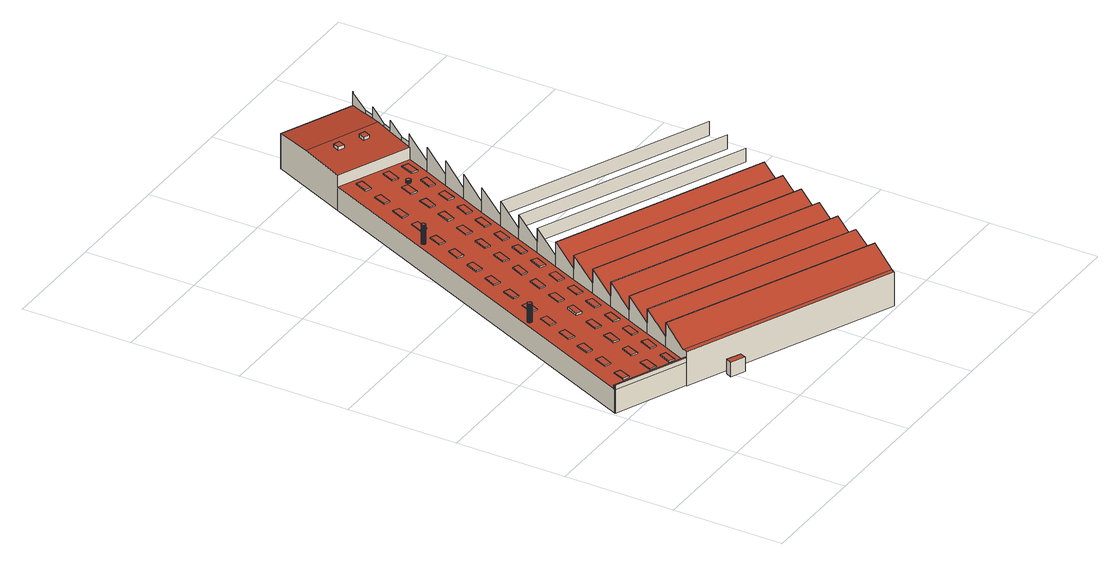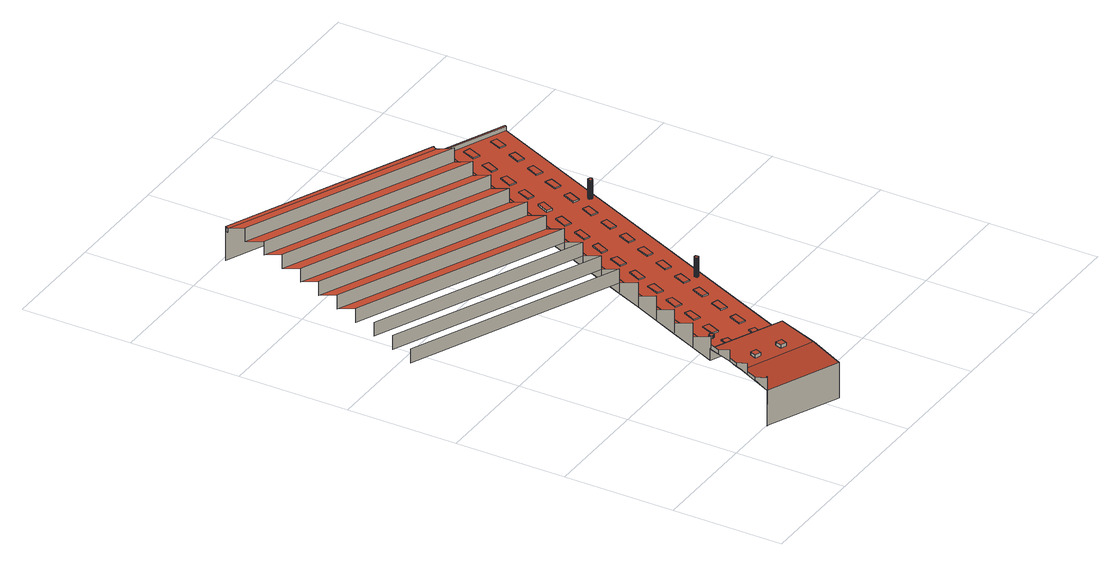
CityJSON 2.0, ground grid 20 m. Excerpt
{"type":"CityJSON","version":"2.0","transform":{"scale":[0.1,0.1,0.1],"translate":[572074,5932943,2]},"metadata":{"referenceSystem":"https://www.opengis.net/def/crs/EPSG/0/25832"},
"CityObjects":{
"building1":{"type":"Building","attributes":{"Grundfläche 2D":"8219.902832","Grundhöhe NN":"2.194"},"children":["building1-1","building1-2","building1-3","building1-4","building1-5","building1-6","building1-7","building1-8","building1-9","building1-10","building1-11","building1-12","building1-13","building1-14","building1-15","building1-16","building1-17","building1-18","building1-19","building1-20","building1-21","building1-22","building1-23","building1-24","building1-25","building1-26","building1-27","building1-28","building1-29","building1-30","building1-31","building1-32","building1-33","building1-34","building1-35","building1-36","building1-37","building1-38","building1-39","building1-40","building1-41","building1-42","building1-43","building1-44","building1-45","building1-46","building1-47","building1-48","building1-49","building1-50","building1-51"],"geometry":[{"type":"MultiSurface","lod":"3","boundaries":[[[0,1,2,3]],[[4,0,3,5]],[[6,2,1,7,8,9,10,11]],[[4,5,12,13,14,15,16,17,18,19,20,21]],[[22,23,24,19,18]],[[25,26,27,24,23]],[[28,29,30,27,26]],[[31,32,33,30,29]],[[34,35,18,17]],[[36,37,16,15,14,13,38,39]],[[8,7,1,0,4,21,20,19,24,27,30,33,40,41,42,43,44,45,46,47,48,49,9]],[[50,51,40,33,32]],[[52,53,23,22]],[[13,12,54,55,38]],[[17,16,37,34]],[[56,57,41,40,51]],[[58,59,26,25]],[[52,22,18,35]],[[60,61,42,41,57]],[[62,63,29,28]],[[58,25,23,53]],[[64,65,43,42,61]],[[66,67,32,31]],[[62,28,26,59]],[[39,38,55,68]],[[69,70,44,43,65]],[[71,72,51,50]],[[66,31,29,63]],[[73,74,45,44,70]],[[75,76,57,56]],[[71,50,32,67]],[[77,78,46,45,74]],[[79,80,61,60]],[[75,56,51,72]],[[81,82,47,46,78]],[[83,84,85,10,9,86]],[[87,88,65,64]],[[89,90,48,47,82]],[[86,9,49,91]],[[92,93,70,69]],[[48,90,94,95,96,97,91,49]],[[98,99,100,83,86,91,97,101]],[[102,101,97,96]],[[103,104,98,101,102]],[[84,105,106,85]],[[107,99,98,104]],[[105,84,83,100,108,109]],[[107,110,111,112,108,100,99]],[[113,109,108,112]],[[113,114,115,116,117,106,105,109]],[[114,118,119,120,116,115]]],"semantics":{"surfaces":[{"type":"WallSurface"},{"type":"RoofSurface"}],"values":[0,0,0,0,0,0,0,0,0,1,1,0,0,0,1,0,0,1,0,0,1,0,0,1,0,0,0,1,0,0,1,0,0,1,0,0,0,0,0,0,0,1,0,0,0,0,1,0,0,0,0]}}]},
"building1-1":{"type":"BuildingInstallation","parents":["building1"],"geometry":[{"type":"MultiSurface","lod":"3","boundaries":[[[121,122,123,124]],[[125,126,124,123]],[[121,124,126,127]],[[122,121,127,128]],[[123,122,128,125]]],"semantics":{"surfaces":[{"type":"RoofSurface"},{"type":"WallSurface"}],"values":[0,1,1,1,1]}}]},
"building1-2":{"type":"BuildingInstallation","parents":["building1"],"geometry":[{"type":"MultiSurface","lod":"3","boundaries":[[[129,130,131,132,133]],[[132,131,21,7]],[[7,1,133,132]],[[1,0,129,133]],[[0,4,130,129]],[[21,131,130,4]]],"semantics":{"surfaces":[{"type":"RoofSurface"},{"type":"WallSurface"}],"values":[0,1,1,1,1,1]}}]},
"building1-3":{"type":"BuildingInstallation","parents":["building1"],"geometry":[{"type":"MultiSurface","lod":"3","boundaries":[[[134,135,136,137]],[[137,136,138,139]],[[134,137,139,140]],[[135,134,140,141]],[[136,135,141,138]]],"semantics":{"surfaces":[{"type":"RoofSurface"},{"type":"WallSurface"}],"values":[0,1,1,1,1]}}]},
"building1-4":{"type":"BuildingInstallation","parents":["building1"],"geometry":[{"type":"MultiSurface","lod":"3","boundaries":[[[142,143,144,145]],[[145,144,146,147]],[[147,148,142,145]],[[143,142,148,149]],[[149,146,144,143]]],"semantics":{"surfaces":[{"type":"RoofSurface"},{"type":"WallSurface"}],"values":[0,1,1,1,1]}}]},
"building1-5":{"type":"BuildingInstallation","parents":["building1"],"geometry":[{"type":"MultiSurface","lod":"3","boundaries":[[[150,151,152,153]],[[150,153,154,155]],[[153,152,156,154]],[[151,150,155,157]],[[152,151,157,156]]],"semantics":{"surfaces":[{"type":"RoofSurface"},{"type":"WallSurface"}],"values":[0,1,1,1,1]}}]},
"building1-6":{"type":"BuildingInstallation","parents":["building1"],"geometry":[{"type":"MultiSurface","lod":"3","boundaries":[[[158,159,160,161]],[[159,158,162,163]],[[161,160,164,165]],[[158,161,165,162]],[[160,159,163,164]]],"semantics":{"surfaces":[{"type":"RoofSurface"},{"type":"WallSurface"}],"values":[0,1,1,1,1]}}]},
"building1-7":{"type":"BuildingInstallation","parents":["building1"],"geometry":[{"type":"MultiSurface","lod":"3","boundaries":[[[166,167,168,169]],[[169,168,170,171]],[[166,169,171,172]],[[172,173,167,166]],[[173,170,168,167]]],"semantics":{"surfaces":[{"type":"RoofSurface"},{"type":"WallSurface"}],"values":[0,1,1,1,1]}}]},
"building1-8":{"type":"BuildingInstallation","parents":["building1"],"geometry":[{"type":"MultiSurface","lod":"3","boundaries":[[[174,175,176,177]],[[177,176,178,179]],[[174,177,179,180]],[[175,174,180,181]],[[176,175,181,178]]],"semantics":{"surfaces":[{"type":"RoofSurface"},{"type":"WallSurface"}],"values":[0,1,1,1,1]}}]},
"building1-9":{"type":"BuildingInstallation","parents":["building1"],"geometry":[{"type":"MultiSurface","lod":"3","boundaries":[[[182,183,184,185]],[[185,184,186,187]],[[182,185,187,188]],[[188,189,183,182]],[[189,186,184,183]]],"semantics":{"surfaces":[{"type":"RoofSurface"},{"type":"WallSurface"}],"values":[0,1,1,1,1]}}]},
"building1-10":{"type":"BuildingInstallation","parents":["building1"],"geometry":[{"type":"MultiSurface","lod":"3","boundaries":[[[190,191,192,193]],[[193,192,194,195]],[[190,193,195,196]],[[191,190,196,197]],[[192,191,197,194]]],"semantics":{"surfaces":[{"type":"RoofSurface"},{"type":"WallSurface"}],"values":[0,1,1,1,1]}}]},
"building1-11":{"type":"BuildingInstallation","parents":["building1"],"geometry":[{"type":"MultiSurface","lod":"3","boundaries":[[[198,199,200,201,202,203,204,205,206,207,208,209,210,211,212,213,214,215,216,217,218,219,220,221,222,223]],[[202,201,224,225]],[[226,227,200,199]],[[227,224,201,200]],[[225,228,203,202]],[[228,229,204,203]],[[229,230,205,204]],[[230,231,206,205]],[[231,232,207,206]],[[232,233,208,207]],[[233,234,209,208]],[[234,235,210,209]],[[235,236,211,210]],[[236,237,212,211]],[[237,238,213,212]],[[238,239,214,213]],[[239,240,215,214]],[[240,241,216,215]],[[241,242,217,216]],[[242,243,218,217]],[[243,244,219,218]],[[244,245,220,219]],[[245,246,221,220]],[[246,247,222,221]],[[247,248,223,222]],[[248,249,198,223]],[[249,226,199,198]]],"semantics":{"surfaces":[{"type":"RoofSurface"},{"type":"WallSurface"}],"values":[0,1,1,1,1,1,1,1,1,1,1,1,1,1,1,1,1,1,1,1,1,1,1,1,1,1,1]}}]},
"building1-12":{"type":"BuildingInstallation","parents":["building1"],"geometry":[{"type":"MultiSurface","lod":"3","boundaries":[[[250,251,252,253]],[[253,252,254,255]],[[255,256,250,253]],[[251,250,256,257]],[[257,254,252,251]]],"semantics":{"surfaces":[{"type":"RoofSurface"},{"type":"WallSurface"}],"values":[0,1,1,1,1]}}]},
"building1-13":{"type":"BuildingInstallation","parents":["building1"],"geometry":[{"type":"MultiSurface","lod":"3","boundaries":[[[258,259,260,261]],[[261,260,262,263]],[[263,264,258,261]],[[259,258,264,265]],[[265,262,260,259]]],"semantics":{"surfaces":[{"type":"RoofSurface"},{"type":"WallSurface"}],"values":[0,1,1,1,1]}}]},
"building1-14":{"type":"BuildingInstallation","parents":["building1"],"geometry":[{"type":"MultiSurface","lod":"3","boundaries":[[[266,267,268,269]],[[269,268,270,271]],[[271,272,266,269]],[[272,273,267,266]],[[268,267,273,270]]],"semantics":{"surfaces":[{"type":"RoofSurface"},{"type":"WallSurface"}],"values":[0,1,1,1,1]}}]},
"building1-15":{"type":"BuildingInstallation","parents":["building1"],"geometry":[{"type":"MultiSurface","lod":"3","boundaries":[[[274,275,276,277]],[[277,276,278,279]],[[279,280,274,277]],[[275,274,280,281]],[[276,275,281,278]]],"semantics":{"surfaces":[{"type":"RoofSurface"},{"type":"WallSurface"}],"values":[0,1,1,1,1]}}]},
"building1-16":{"type":"BuildingInstallation","parents":["building1"],"geometry":[{"type":"MultiSurface","lod":"3","boundaries":[[[282,283,284,285]],[[286,287,285,284]],[[287,288,282,285]],[[283,282,288,289]],[[284,283,289,286]]],"semantics":{"surfaces":[{"type":"RoofSurface"},{"type":"WallSurface"}],"values":[0,1,1,1,1]}}]},
"building1-17":{"type":"BuildingInstallation","parents":["building1"],"geometry":[{"type":"MultiSurface","lod":"3","boundaries":[[[290,291,292,293]],[[293,292,294,295]],[[295,296,290,293]],[[291,290,296,297]],[[297,294,292,291]]],"semantics":{"surfaces":[{"type":"RoofSurface"},{"type":"WallSurface"}],"values":[0,1,1,1,1]}}]},
"building1-18":{"type":"BuildingInstallation","parents":["building1"],"geometry":[{"type":"MultiSurface","lod":"3","boundaries":[[[298,299,300,301]],[[302,303,301,300]],[[298,301,303,304]],[[299,298,304,305]],[[305,302,300,299]]],"semantics":{"surfaces":[{"type":"RoofSurface"},{"type":"WallSurface"}],"values":[0,1,1,1,1]}}]},
"building1-19":{"type":"BuildingInstallation","parents":["building1"],"geometry":[{"type":"MultiSurface","lod":"3","boundaries":[[[306,307,308,309]],[[309,308,310,311]],[[306,309,311,312]],[[307,306,312,313]],[[308,307,313,310]]],"semantics":{"surfaces":[{"type":"RoofSurface"},{"type":"WallSurface"}],"values":[0,1,1,1,1]}}]},
"building1-20":{"type":"BuildingInstallation","parents":["building1"],"geometry":[{"type":"MultiSurface","lod":"3","boundaries":[[[314,315,316,317]],[[318,319,317,316]],[[314,317,319,320]],[[320,321,315,314]],[[316,315,321,318]]],"semantics":{"surfaces":[{"type":"RoofSurface"},{"type":"WallSurface"}],"values":[0,1,1,1,1]}}]},
"building1-21":{"type":"BuildingInstallation","parents":["building1"],"geometry":[{"type":"MultiSurface","lod":"3","boundaries":[[[322,323,324,325]],[[325,324,326,327]],[[322,325,327,328]],[[323,322,328,329]],[[324,323,329,326]]],"semantics":{"surfaces":[{"type":"RoofSurface"},{"type":"WallSurface"}],"values":[0,1,1,1,1]}}]},
"building1-22":{"type":"BuildingInstallation","parents":["building1"],"geometry":[{"type":"MultiSurface","lod":"3","boundaries":[[[330,331,332,333]],[[333,332,334,335]],[[330,333,335,336]],[[331,330,336,337]],[[332,331,337,334]]],"semantics":{"surfaces":[{"type":"RoofSurface"},{"type":"WallSurface"}],"values":[0,1,1,1,1]}}]},
"building1-23":{"type":"BuildingInstallation","parents":["building1"],"geometry":[{"type":"MultiSurface","lod":"3","boundaries":[[[338,339,340,341]],[[341,340,342,343]],[[338,341,343,344]],[[339,338,344,345]],[[340,339,345,342]]],"semantics":{"surfaces":[{"type":"RoofSurface"},{"type":"WallSurface"}],"values":[0,1,1,1,1]}}]},
"building1-24":{"type":"BuildingInstallation","parents":["building1"],"geometry":[{"type":"MultiSurface","lod":"3","boundaries":[[[346,347,348,349]],[[349,348,350,351]],[[346,349,351,352]],[[347,346,352,353]],[[348,347,353,350]]],"semantics":{"surfaces":[{"type":"RoofSurface"},{"type":"WallSurface"}],"values":[0,1,1,1,1]}}]},
"building1-25":{"type":"BuildingInstallation","parents":["building1"],"geometry":[{"type":"MultiSurface","lod":"3","boundaries":[[[354,355,356,357]],[[358,359,357,356]],[[354,357,359,360]],[[355,354,360,361]],[[361,358,356,355]]],"semantics":{"surfaces":[{"type":"RoofSurface"},{"type":"WallSurface"}],"values":[0,1,1,1,1]}}]},
"building1-26":{"type":"BuildingInstallation","parents":["building1"],"geometry":[{"type":"MultiSurface","lod":"3","boundaries":[[[362,363,364,365]],[[366,367,365,364]],[[362,365,367,368]],[[368,369,363,362]],[[364,363,369,366]]],"semantics":{"surfaces":[{"type":"RoofSurface"},{"type":"WallSurface"}],"values":[0,1,1,1,1]}}]},
"building1-27":{"type":"BuildingInstallation","parents":["building1"],"geometry":[{"type":"MultiSurface","lod":"3","boundaries":[[[370,371,372,373]],[[373,372,374,375]],[[370,373,375,376]],[[371,370,376,377]],[[372,371,377,374]]],"semantics":{"surfaces":[{"type":"RoofSurface"},{"type":"WallSurface"}],"values":[0,1,1,1,1]}}]},
"building1-28":{"type":"BuildingInstallation","parents":["building1"],"geometry":[{"type":"MultiSurface","lod":"3","boundaries":[[[378,379,380,381]],[[382,383,381,380]],[[378,381,383,384]],[[379,378,384,385]],[[385,382,380,379]]],"semantics":{"surfaces":[{"type":"RoofSurface"},{"type":"WallSurface"}],"values":[0,1,1,1,1]}}]},
"building1-29":{"type":"BuildingInstallation","parents":["building1"],"geometry":[{"type":"MultiSurface","lod":"3","boundaries":[[[386,387,388,389]],[[390,391,389,388]],[[391,392,386,389]],[[387,386,392,393]],[[388,387,393,390]]],"semantics":{"surfaces":[{"type":"RoofSurface"},{"type":"WallSurface"}],"values":[0,1,1,1,1]}}]},
"building1-30":{"type":"BuildingInstallation","parents":["building1"],"geometry":[{"type":"MultiSurface","lod":"3","boundaries":[[[394,395,396,397,398,399,400,401,402,403,404,405,406,407,408,409,410,411,412,413,414,415,416,417,418]],[[419,420,418,417]],[[420,421,394,418]],[[421,422,395,394]],[[422,423,396,395]],[[423,424,397,396]],[[424,425,398,397]],[[425,426,399,398]],[[426,427,400,399]],[[427,428,401,400]],[[428,429,402,401]],[[429,430,403,402]],[[430,431,404,403]],[[431,432,433,406,405,404]],[[433,434,407,406]],[[434,435,408,407]],[[435,436,409,408]],[[436,437,410,409]],[[437,438,411,410]],[[438,439,412,411]],[[439,440,413,412]],[[440,441,414,413]],[[441,442,415,414]],[[442,443,416,415]],[[443,419,417,416]]],"semantics":{"surfaces":[{"type":"RoofSurface"},{"type":"WallSurface"}],"values":[0,1,1,1,1,1,1,1,1,1,1,1,1,1,1,1,1,1,1,1,1,1,1,1,1]}}]},
"building1-31":{"type":"BuildingInstallation","parents":["building1"],"geometry":[{"type":"MultiSurface","lod":"3","boundaries":[[[444,445,446,447]],[[447,446,448,449]],[[444,447,449,450]],[[445,444,450,451]],[[446,445,451,448]]],"semantics":{"surfaces":[{"type":"RoofSurface"},{"type":"WallSurface"}],"values":[0,1,1,1,1]}}]},
"building1-32":{"type":"BuildingInstallation","parents":["building1"],"geometry":[{"type":"MultiSurface","lod":"3","boundaries":[[[452,453,454,455]],[[455,454,456,457]],[[457,458,452,455]],[[453,452,458,459]],[[459,456,454,453]]],"semantics":{"surfaces":[{"type":"RoofSurface"},{"type":"WallSurface"}],"values":[0,1,1,1,1]}}]},
"building1-33":{"type":"BuildingInstallation","parents":["building1"],"geometry":[{"type":"MultiSurface","lod":"3","boundaries":[[[460,461,462,463]],[[463,462,464,465]],[[460,463,465,466]],[[461,460,466,467]],[[462,461,467,464]]],"semantics":{"surfaces":[{"type":"RoofSurface"},{"type":"WallSurface"}],"values":[0,1,1,1,1]}}]},
"building1-34":{"type":"BuildingInstallation","parents":["building1"],"geometry":[{"type":"MultiSurface","lod":"3","boundaries":[[[468,469,470,471]],[[471,470,472,473]],[[468,471,473,474]],[[469,468,474,475]],[[470,469,475,472]]],"semantics":{"surfaces":[{"type":"RoofSurface"},{"type":"WallSurface"}],"values":[0,1,1,1,1]}}]},
"building1-35":{"type":"BuildingInstallation","parents":["building1"],"geometry":[{"type":"MultiSurface","lod":"3","boundaries":[[[476,477,478,479]],[[479,478,480,481]],[[481,482,476,479]],[[482,483,477,476]],[[478,477,483,480]]],"semantics":{"surfaces":[{"type":"RoofSurface"},{"type":"WallSurface"}],"values":[0,1,1,1,1]}}]},
"building1-36":{"type":"BuildingInstallation","parents":["building1"],"geometry":[{"type":"MultiSurface","lod":"3","boundaries":[[[484,485,486,487]],[[486,485,488,489]],[[487,486,489,490]],[[484,487,490,491]],[[485,484,491,488]]],"semantics":{"surfaces":[{"type":"RoofSurface"},{"type":"WallSurface"}],"values":[0,1,1,1,1]}}]},
"building1-37":{"type":"BuildingInstallation","parents":["building1"],"geometry":[{"type":"MultiSurface","lod":"3","boundaries":[[[492,493,494,495]],[[495,494,496,497]],[[492,495,497,498]],[[493,492,498,499]],[[494,493,499,496]]],"semantics":{"surfaces":[{"type":"RoofSurface"},{"type":"WallSurface"}],"values":[0,1,1,1,1]}}]},
"building1-38":{"type":"BuildingInstallation","parents":["building1"],"geometry":[{"type":"MultiSurface","lod":"3","boundaries":[[[500,501,502,503]],[[503,502,504,505]],[[500,503,505,506]],[[506,507,501,500]],[[507,504,502,501]]],"semantics":{"surfaces":[{"type":"RoofSurface"},{"type":"WallSurface"}],"values":[0,1,1,1,1]}}]},
"building1-39":{"type":"BuildingInstallation","parents":["building1"],"geometry":[{"type":"MultiSurface","lod":"3","boundaries":[[[508,509,510,511]],[[511,510,512,513]],[[513,514,508,511]],[[514,515,509,508]],[[510,509,515,512]]],"semantics":{"surfaces":[{"type":"RoofSurface"},{"type":"WallSurface"}],"values":[0,1,1,1,1]}}]},
"building1-40":{"type":"BuildingInstallation","parents":["building1"],"geometry":[{"type":"MultiSurface","lod":"3","boundaries":[[[516,517,518,519]],[[520,521,519,518]],[[521,522,516,519]],[[517,516,522,523]],[[518,517,523,520]]],"semantics":{"surfaces":[{"type":"RoofSurface"},{"type":"WallSurface"}],"values":[0,1,1,1,1]}}]},
"building1-41":{"type":"BuildingInstallation","parents":["building1"],"geometry":[{"type":"MultiSurface","lod":"3","boundaries":[[[524,525,526,527]],[[527,526,528,529]],[[529,530,524,527]],[[525,524,530,531]],[[531,528,526,525]]],"semantics":{"surfaces":[{"type":"RoofSurface"},{"type":"WallSurface"}],"values":[0,1,1,1,1]}}]},
"building1-42":{"type":"BuildingInstallation","parents":["building1"],"geometry":[{"type":"MultiSurface","lod":"3","boundaries":[[[532,533,534,535]],[[536,537,535,534]],[[532,535,537,538]],[[538,539,533,532]],[[534,533,539,536]]],"semantics":{"surfaces":[{"type":"RoofSurface"},{"type":"WallSurface"}],"values":[0,1,1,1,1]}}]},
"building1-43":{"type":"BuildingInstallation","parents":["building1"],"geometry":[{"type":"MultiSurface","lod":"3","boundaries":[[[540,541,542,543]],[[543,542,544,545]],[[540,543,545,546]],[[541,540,546,547]],[[542,541,547,544]]],"semantics":{"surfaces":[{"type":"RoofSurface"},{"type":"WallSurface"}],"values":[0,1,1,1,1]}}]},
"building1-44":{"type":"BuildingInstallation","parents":["building1"],"geometry":[{"type":"MultiSurface","lod":"3","boundaries":[[[548,549,550,551]],[[551,550,552,553]],[[553,554,548,551]],[[549,548,554,555]],[[555,552,550,549]]],"semantics":{"surfaces":[{"type":"RoofSurface"},{"type":"WallSurface"}],"values":[0,1,1,1,1]}}]},
"building1-45":{"type":"BuildingInstallation","parents":["building1"],"geometry":[{"type":"MultiSurface","lod":"3","boundaries":[[[556,557,558,559]],[[559,558,560,561]],[[556,559,561,562]],[[557,556,562,563]],[[558,557,563,560]]],"semantics":{"surfaces":[{"type":"RoofSurface"},{"type":"WallSurface"}],"values":[0,1,1,1,1]}}]},
"building1-46":{"type":"BuildingInstallation","parents":["building1"],"geometry":[{"type":"MultiSurface","lod":"3","boundaries":[[[564,565,566,567,568,569,570,571,572,573,574,575,576,577,578,579,580,581,582,583,584,585,586,587,588,589]],[[568,567,590,591]],[[565,564,592,593]],[[566,565,593,594]],[[567,566,594,590]],[[569,568,591,595]],[[570,569,595,596]],[[571,570,596,597]],[[572,571,597,598]],[[573,572,598,599]],[[574,573,599,600]],[[575,574,600,601]],[[576,575,601,602]],[[577,576,602,603]],[[578,577,603,604]],[[579,578,604,605]],[[580,579,605,606]],[[581,580,606,607]],[[582,581,607,608]],[[583,582,608,609]],[[584,583,609,610]],[[585,584,610,611]],[[586,585,611,612]],[[587,586,612,613]],[[588,587,613,614]],[[589,588,614,615]],[[564,589,615,592]]],"semantics":{"surfaces":[{"type":"RoofSurface"},{"type":"WallSurface"}],"values":[0,1,1,1,1,1,1,1,1,1,1,1,1,1,1,1,1,1,1,1,1,1,1,1,1,1,1]}}]},
"building1-47":{"type":"BuildingInstallation","parents":["building1"],"geometry":[{"type":"MultiSurface","lod":"3","boundaries":[[[616,617,618,619]],[[620,621,619,618]],[[621,622,616,619]],[[617,616,622,623]],[[618,617,623,620]]],"semantics":{"surfaces":[{"type":"RoofSurface"},{"type":"WallSurface"}],"values":[0,1,1,1,1]}}]},
"building1-48":{"type":"BuildingInstallation","parents":["building1"],"geometry":[{"type":"MultiSurface","lod":"3","boundaries":[[[624,625,626,627]],[[628,629,627,626]],[[624,627,629,630]],[[630,631,625,624]],[[626,625,631,628]]],"semantics":{"surfaces":[{"type":"RoofSurface"},{"type":"WallSurface"}],"values":[0,1,1,1,1]}}]},
"building1-49":{"type":"BuildingInstallation","parents":["building1"],"geometry":[{"type":"MultiSurface","lod":"3","boundaries":[[[632,633,634,635]],[[635,634,636,637]],[[632,635,637,638]],[[633,632,638,639]],[[634,633,639,636]]],"semantics":{"surfaces":[{"type":"RoofSurface"},{"type":"WallSurface"}],"values":[0,1,1,1,1]}}]},
"building1-50":{"type":"BuildingInstallation","parents":["building1"],"geometry":[{"type":"MultiSurface","lod":"3","boundaries":[[[640,641,642,643]],[[643,642,644,645]],[[640,643,645,646]],[[641,640,646,647]],[[642,641,647,644]]],"semantics":{"surfaces":[{"type":"RoofSurface"},{"type":"WallSurface"}],"values":[0,1,1,1,1]}}]},
"building1-51":{"type":"BuildingInstallation","parents":["building1"],"geometry":[{"type":"MultiSurface","lod":"3","boundaries":[[[648,649,650,651]],[[651,650,652,653]],[[653,654,648,651]],[[649,648,654,655]],[[655,652,650,649]]],"semantics":{"surfaces":[{"type":"RoofSurface"},{"type":"WallSurface"}],"values":[0,1,1,1,1]}}]},
"building2":{"type":"Building","attributes":{"Grundfläche 2D":"3.217900","Grundhöhe NN":"2.194"},"geometry":[{"type":"Solid","lod":"3","boundaries":[[[[656,657,658,659]],[[660,661,659,658]],[[661,662,656,659]],[[662,663,657,656]],[[663,660,658,657]],[[663,662,661,660]]]],"semantics":{"surfaces":[{"type":"RoofSurface"},{"type":"WallSurface"},{"type":"GroundSurface"}],"values":[[0,1,1,1,1,2]]}}]}
},
"vertices":[
[6,227,46],[6,228,46],[6,228,2],[6,227,2],[135,171,46],[135,171,2],[7,230,2],[7,230,46],[8,232,46],[311,916,46],[311,916,2],[8,232,2],[135,170,2],[135,170,66],[135,171,66],[137,174,66],[138,178,66],[158,222,92],[158,222,66],[158,222,46],[138,178,46],[137,174,46],[178,268,92],[178,268,66],[178,268,46],[198,313,92],[198,313,66],[198,313,46],[219,359,92],[219,359,66],[219,359,46],[239,404,92],[239,404,66],[239,404,46],[533,55,92],[533,55,66],[512,9,66],[513,12,66],[509,5,66],[510,10,66],[259,451,46],[279,496,46],[300,542,46],[320,588,46],[340,633,46],[360,679,46],[381,725,46],[401,770,46],[422,816,46],[441,859,46],[259,451,92],[259,451,66],[553,102,92],[553,102,66],[509,5,2],[509,5,57],[279,496,92],[279,496,66],[573,147,92],[573,147,66],[300,542,92],[300,542,66],[594,193,92],[594,193,66],[320,588,92],[320,588,66],[614,238,92],[614,238,66],[510,10,57],[340,633,92],[340,633,66],[634,284,92],[634,284,66],[360,679,92],[360,679,66],[654,330,92],[654,330,66],[381,725,92],[381,725,66],[675,376,92],[675,376,66],[401,770,92],[401,770,66],[345,994,72],[374,1058,68],[374,1058,2],[311,916,68],[695,422,92],[695,422,66],[422,816,92],[422,816,66],[441,859,68],[715,467,92],[715,467,66],[441,859,91],[442,861,92],[442,861,77],[442,861,68],[462,907,71],[470,924,71],[476,938,72],[450,879,69],[450,879,77],[462,907,92],[462,907,77],[504,1001,68],[504,1001,2],[470,924,77],[483,952,71],[491,970,70],[476,938,85],[483,952,92],[483,952,77],[491,970,77],[504,1000,91],[504,1001,92],[505,1002,92],[505,1002,2],[504,1000,94],[504,1001,94],[505,1002,94],
[39,231,48],[50,227,48],[59,248,48],[48,253,48],[59,248,46],[48,253,46],[39,231,46],[50,227,46],
[6,227,54],[135,171,54],[137,174,54],[7,230,54],[6,228,54],
[70,272,48],[80,294,48],[68,299,48],[59,277,48],[68,299,46],[59,277,46],[70,272,46],[80,294,46],
[96,233,48],[86,209,48],[98,205,48],[108,228,48],[98,205,46],[108,228,46],[96,233,46],[86,209,46],
[90,318,48],[100,340,48],[88,345,48],[79,322,48],[79,322,46],[90,318,46],[88,345,46],[100,340,46],
[131,190,48],[141,212,48],[131,217,48],[121,195,48],[131,190,46],[141,212,46],[131,217,46],[121,195,46],
[128,274,48],[117,278,48],[107,256,48],[118,251,48],[107,256,46],[118,251,46],[128,274,46],[117,278,46],
[111,363,48],[120,386,48],[109,390,48],[100,368,48],[109,390,46],[100,368,46],[111,363,46],[120,386,46],
[141,241,48],[152,236,48],[162,258,48],[151,263,48],[162,258,46],[151,263,46],[141,241,46],[152,236,46],
[127,301,48],[138,296,48],[148,319,48],[137,324,48],[148,319,46],[137,324,46],[127,301,46],[138,296,46],
[116,444,81],[116,445,81],[117,445,81],[118,446,81],[118,447,81],[119,447,81],[119,448,81],[119,449,81],[118,449,81],[118,450,81],[117,451,81],[116,451,81],[116,452,81],[115,452,81],[114,452,81],[113,451,81],[112,450,81],[111,449,81],[111,448,81],[111,447,81],[112,446,81],[112,445,81],[113,445,81],[114,445,81],[114,444,81],[115,444,81],[118,446,46],[118,447,46],[116,445,46],[117,445,46],[119,447,46],[119,448,46],[119,449,46],[118,449,46],[118,450,46],[117,451,46],[116,451,46],[116,452,46],[115,452,46],[114,452,46],[113,451,46],[112,450,46],[111,449,46],[111,448,46],[111,447,46],[112,446,46],[112,445,46],[113,445,46],[114,445,46],[114,444,46],[115,444,46],[116,444,46],
[131,409,48],[141,432,48],[130,436,48],[120,414,48],[130,436,46],[120,414,46],[131,409,46],[141,432,46],
[171,309,48],[161,287,48],[172,282,48],[182,304,48],[172,282,46],[182,304,46],[171,309,46],[161,287,46],
[148,346,48],[159,342,48],[169,365,48],[158,369,48],[169,365,46],[158,369,46],[148,346,46],[159,342,46],
[151,455,48],[161,477,48],[150,482,48],[140,460,48],[150,482,46],[140,460,46],[151,455,46],[161,477,46],
[191,354,48],[181,332,48],[192,327,48],[202,349,48],[192,327,46],[202,349,46],[191,354,46],[181,332,46],
[178,389,50],[188,410,50],[178,415,50],[168,393,50],[178,415,46],[168,393,46],[178,389,46],[188,410,46],
[171,501,48],[181,523,48],[170,528,48],[160,505,48],[170,528,46],[160,505,46],[171,501,46],[181,523,46],
[212,401,48],[202,379,48],[213,374,48],[223,396,48],[213,374,46],[223,396,46],[212,401,46],[202,379,46],
[188,438,48],[199,433,48],[209,456,48],[198,461,48],[209,456,46],[198,461,46],[188,438,46],[199,433,46],
[192,547,48],[201,569,48],[190,574,48],[180,552,48],[190,574,46],[180,552,46],[192,547,46],[201,569,46],
[232,446,48],[222,424,48],[233,419,48],[243,441,48],[233,419,46],[243,441,46],[232,446,46],[222,424,46],
[208,484,48],[219,480,48],[229,503,48],[218,507,48],[229,503,46],[218,507,46],[208,484,46],[219,480,46],
[212,592,48],[222,615,48],[210,619,48],[201,597,48],[210,619,46],[201,597,46],[212,592,46],[222,615,46],
[252,492,48],[242,470,48],[254,465,48],[264,487,48],[254,465,46],[264,487,46],[252,492,46],[242,470,46],
[229,529,48],[240,525,48],[250,548,48],[239,552,48],[250,548,46],[239,552,46],[229,529,46],[240,525,46],
[232,638,48],[242,660,48],[231,665,48],[221,643,48],[231,665,46],[221,643,46],[232,638,46],[242,660,46],
[273,538,48],[263,516,48],[274,511,48],[284,533,48],[274,511,46],[284,533,46],[273,538,46],[263,516,46],
[248,575,48],[259,570,48],[269,593,48],[258,598,48],[269,593,46],[258,598,46],[248,575,46],[259,570,46],
[236,710,82],[236,711,82],[236,712,82],[236,713,82],[236,714,82],[236,715,82],[235,715,82],[235,716,82],[234,716,82],[233,716,82],[232,716,82],[231,716,82],[231,715,82],[230,715,82],[230,714,82],[230,713,82],[230,712,82],[230,711,82],[230,710,82],[231,710,82],[232,710,82],[232,709,82],[233,709,82],[234,709,82],[235,710,82],[234,709,46],[235,710,46],[236,710,46],[236,711,46],[236,712,46],[236,713,46],[236,714,46],[236,715,46],[235,715,46],[235,716,46],[234,716,46],[233,716,46],[232,716,46],[231,716,46],[231,715,46],[230,715,46],[230,714,46],[230,713,46],[230,712,46],[230,711,46],[230,710,46],[231,710,46],[232,710,46],[232,709,46],[233,709,46],
[253,684,48],[262,706,48],[251,711,48],[242,689,48],[251,711,46],[242,689,46],[253,684,46],[262,706,46],
[293,584,48],[283,562,48],[294,557,48],[304,579,48],[294,557,46],[304,579,46],[293,584,46],[283,562,46],
[269,621,48],[279,616,48],[289,639,48],[279,644,48],[289,639,46],[279,644,46],[269,621,46],[279,616,46],
[273,730,48],[283,752,48],[272,757,48],[262,735,48],[272,757,46],[262,735,46],[273,730,46],[283,752,46],
[313,629,48],[303,607,48],[315,602,48],[324,624,48],[315,602,46],[324,624,46],[313,629,46],[303,607,46],
[289,667,48],[300,662,48],[310,685,48],[299,690,48],[300,662,46],[310,685,46],[299,690,46],[289,667,46],
[293,776,48],[302,798,48],[291,803,48],[281,780,48],[291,803,46],[281,780,46],[293,776,46],[302,798,46],
[334,676,48],[324,653,48],[335,648,48],[345,671,48],[335,648,46],[345,671,46],[334,676,46],[324,653,46],
[310,713,48],[321,708,48],[331,731,48],[320,736,48],[331,731,46],[320,736,46],[310,713,46],[321,708,46],
[314,822,48],[323,844,48],[312,849,48],[303,826,48],[312,849,46],[303,826,46],[314,822,46],[323,844,46],
[353,720,48],[343,698,48],[354,693,48],[364,715,48],[354,693,46],[364,715,46],[353,720,46],[343,698,46],
[330,758,48],[340,753,48],[350,776,48],[339,781,48],[350,776,46],[339,781,46],[330,758,46],[340,753,46],
[333,867,48],[343,890,48],[332,894,48],[322,872,48],[332,894,46],[322,872,46],[333,867,46],[343,890,46],
[373,766,48],[364,744,48],[375,739,48],[385,762,48],[375,739,46],[385,762,46],[373,766,46],[364,744,46],
[350,804,48],[361,799,48],[371,822,48],[360,827,48],[371,822,46],[360,827,46],[350,804,46],[361,799,46],
[381,822,51],[382,823,51],[383,823,51],[383,824,51],[384,825,51],[384,826,51],[384,827,51],[384,828,51],[383,829,51],[382,830,51],[381,830,51],[380,830,51],[379,830,51],[378,830,51],[377,829,51],[376,828,51],[376,827,51],[376,826,51],[376,825,51],[376,824,51],[377,824,51],[377,823,51],[378,823,51],[378,822,51],[379,822,51],[380,822,51],[383,824,46],[384,825,46],[381,822,46],[382,823,46],[383,823,46],[384,826,46],[384,827,46],[384,828,46],[383,829,46],[382,830,46],[381,830,46],[380,830,46],[379,830,46],[378,830,46],[377,829,46],[376,828,46],[376,827,46],[376,826,46],[376,825,46],[376,824,46],[377,824,46],[377,823,46],[378,823,46],[378,822,46],[379,822,46],[380,822,46],
[394,812,48],[384,790,48],[395,785,48],[405,807,48],[395,785,46],[405,807,46],[394,812,46],[384,790,46],
[370,850,48],[381,845,48],[391,868,48],[380,873,48],[391,868,46],[380,873,46],[370,850,46],[381,845,46],
[383,946,77],[388,958,77],[377,962,77],[372,951,77],[377,962,71],[372,951,71],[383,946,71],[388,958,71],
[414,858,48],[405,835,48],[416,830,48],[426,853,48],[416,830,46],[426,853,46],[414,858,46],[405,835,46],
[429,927,77],[434,938,77],[423,942,77],[418,931,77],[423,942,71],[418,931,71],[429,927,71],[434,938,71],
[219,111,29],[224,122,29],[199,134,29],[194,123,29],[199,134,2],[194,123,2],[219,111,2],[224,122,2]
]}
